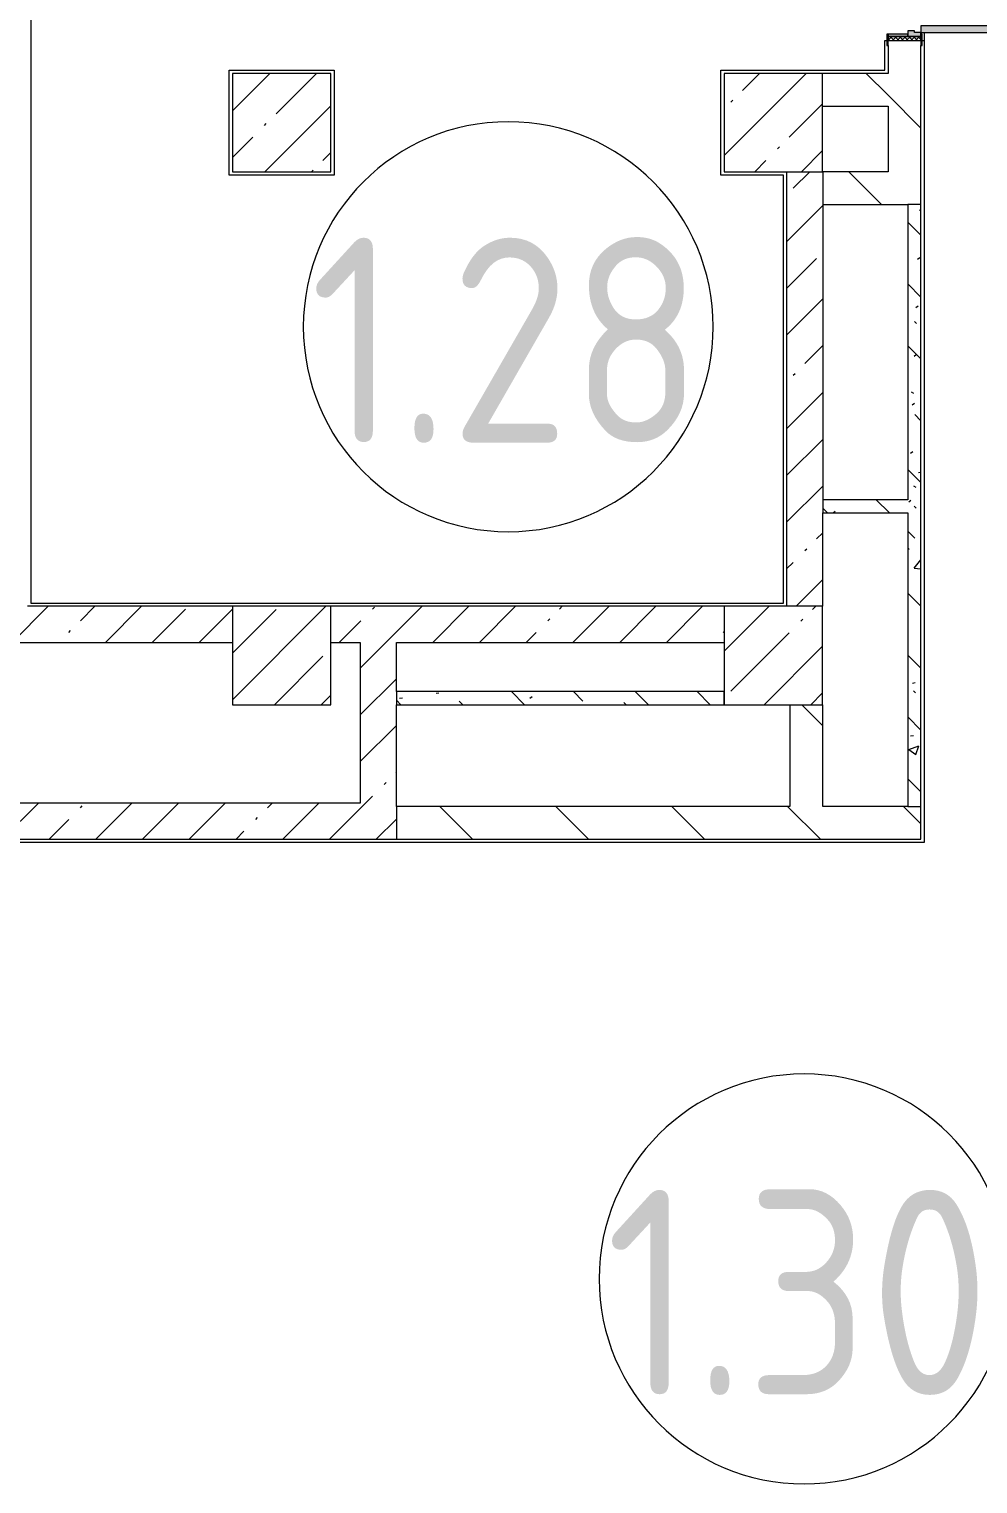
# Model space of a CAD drawing. Header units: millimetres. Extents: x 54725 to 263872, y -8553 to 29614.
# Drawn here: x 165632 to 171419, y 9848 to 18720 of the extents above; entities that cross this region are included whole.
import ezdxf

# ---------------------------------------------------------------- set-up
doc = ezdxf.new("R2010")
doc.units = ezdxf.units.MM
for name, color, linetype, lineweight in [('A-AREA-IDEN', 7, 'Continuous', 9), ('A-WALL', 7, 'Continuous', 9), ('I-WALL-3', 7, 'Continuous', 5), ('S-COLS', 7, 'Continuous', 5)]:
    doc.layers.add(name, color=color, linetype=linetype, lineweight=lineweight)
for name, color, linetype, lineweight, true_color in [('A-DOOR-3', 7, 'Continuous', 5, 0xaaaaaa), ('A-DOOR-4', 7, 'Continuous', 5, 0xe2e2e2), ('A-DOOR-FRAM-2', 7, 'Continuous', 5, 0xe2e2e2), ('A-DOOR-FRAM-3', 7, 'Continuous', 5, 0xaaaaaa), ('A-FLOR-1', 7, 'Continuous', 5, 0xaaaaaa), ('I-WALL-5', 7, 'Continuous', 5, 0x787878)]:
    doc.layers.add(name, color=color, linetype=linetype, lineweight=lineweight, true_color=true_color)
doc.styles.add('GOST Common_3', font='GOST_Common.ttf', dxfattribs={"width": 0.9, "height": 1250})
pattern_1 = [(45, (136861.56, 0), (-285.123, 285.123), []), (45, (137146.7, 0), (-285.123, 285.123), [504.031, -100.806, 16.764, -84.042])]
pattern_2 = [(135, (136861.56, 0), (-377.171, -377.171), [533.4, -88.9, 17.78, -88.9]), (135, (136861.56, 376.94), (-377.171, -377.171), []), (50, (136861.56, 0), (637.6445, -55.7866), [66.675, -733.425]), (355, (136861.56, 0), (-123.349, 668.699), [53.34, -586.74]), (100.451, (136914.7, -4.65), (514.299, 612.908), [56.665, -623.315]), (46.184, (136861.6, 177.8), (948.776, -147.15), [100.012, -1100.137]), (96.636, (136940.6, 165.5), (830.91, 865.997), [84.998, -934.973]), (351.184, (136861.6, 177.8), (830.918, 865.988), [80.01, -880.11]), (21, (136950.46, 133.35), (530.6506, -357.928), [66.675, -733.425]), (326, (136950.46, 133.35), (216.308, 644.658), [53.34, -586.74]), (71.451, (136994.7, 103.5), (746.96, 286.724), [56.665, -623.315]), (37.5, (136861.56, 0), (10.8105, 295.9426), [16.764, -562.864, 16.764, -578.866, -588.962]), (37.5, (136861.56, 0), (10.8105, 295.9426), [-1175.258, 16.764, -572.198]), (7.5, (136861.56, 0), (233.8692, 350.6318), [16.764, -322.834, 16.764, -549.529, -224.472]), (7.5, (136861.56, 0), (233.8692, 350.6318), [-905.891, 16.764, -207.708]), (327.5, (136663.31, 0), (474.5678, -20.0513), [16.764, -205.486, 16.764, -676.656, -920.115]), (327.5, (136663.31, 0), (474.5678, -20.0513), [-915.67, 16.764, -903.351]), (317.5, (136574.4, 0), (518.452, 88.9934), [16.764, -272.161, 16.764, -443.738, -653.415]), (317.5, (136574.4, 0), (518.452, 88.9934), [-749.427, 16.764, -636.651])]
pattern_3 = [(135, (136861.56, 0), (-353.5534, -353.5534), [])]

# ---------------------------------------------------------------- blocks, each defined once
blk = doc.blocks.new('BSC_Колонна _Прямоугольная - 600х600-V161-Общий план 1 этажа с размещением фрагментов 1_10-1_12')
at = {"layer": 'S-COLS'}
h = blk.add_hatch(dxfattribs=at)
h.set_pattern_fill('FP_109', color=256, style=0, pattern_type=2)
h.set_pattern_definition([(45, (-33310, -18150), (-285.123, 285.123), []), (45, (-33024.88, -18150), (-285.123, 285.123), [504.031, -100.806, 16.764, -84.042])])
h.paths.add_polyline_path([(60.5, -300), (300, -300), (300, 300), (-300, 300), (-300, -300)])
for p, q in [((300, 300), (-300, 300)), ((-300, 300), (-300, -300)), ((300, -300), (300, 300)), ((-300, -300), (300, -300))]:
    blk.add_line(p, q, dxfattribs=at)
blk = doc.blocks.new('BSC_Колонна _Прямоугольная - 600х600-V172-Общий план 1 этажа с размещением фрагментов 1_10-1_12')
at = {"layer": 'S-COLS'}
h = blk.add_hatch(dxfattribs=at)
h.set_pattern_fill('FP_117', color=256, style=0, pattern_type=2)
h.set_pattern_definition([(45, (-33310, -14900), (-285.123, 285.123), []), (45, (-33024.88, -14900), (-285.123, 285.123), [504.031, -100.806, 16.764, -84.042])])
h.paths.add_polyline_path([(-100, -300), (300, -300), (300, 300), (-300, 300), (-300, -300)])
for p, q in [((300, 300), (-300, 300)), ((-300, 300), (-300, -300)), ((300, -300), (300, 300)), ((-300, -300), (300, -300))]:
    blk.add_line(p, q, dxfattribs=at)
blk = doc.blocks.new('BSC_Колонна _Прямоугольная - 600х600-V182-Общий план 1 этажа с размещением фрагментов 1_10-1_12')
at = {"layer": 'S-COLS'}
h = blk.add_hatch(dxfattribs=at)
h.set_pattern_fill('FP_130', color=256, style=0, pattern_type=2)
h.set_pattern_definition([(45, (-30310, -14900), (-285.123, 285.123), []), (45, (-30024.88, -14900), (-285.123, 285.123), [504.031, -100.806, 16.764, -84.042])])
h.paths.add_polyline_path([(213.9, -300), (300, -300), (300, 300), (-300, 300), (-300, -300), (78.4, -300)])
for p, q in [((300, 300), (-300, 300)), ((-300, 300), (-300, -300)), ((300, -300), (300, 300)), ((-300, -300), (300, -300))]:
    blk.add_line(p, q, dxfattribs=at)
blk = doc.blocks.new('110_Дверь_СКБ_1Ст_Внутренняя1 - Д-4к_п__1100x2100h_Артистические EI30-23988509-Общий план 1 этажа с размещением фрагментов 1_10-1_12')
at = {"layer": 'A-DOOR-3'}
h = blk.add_hatch(dxfattribs=at)
h.set_pattern_fill('FP_20', color=256, style=0, pattern_type=2)
h.set_pattern_definition([(135, (1751.41, 164.685), (-14.14214, -14.14214), []), (225, (1751.41, 164.685), (14.14214, -14.14214), [])])
h.paths.add_polyline_path([(562.5, 100), (537.5, 100), (537.5, -100), (562.5, -100), (562.5, -72.6)])
at = {"layer": 'A-DOOR-4'}
h = blk.add_hatch(color=256, dxfattribs=at)
h.paths.add_polyline_path([(537.5, 20), (537.5, 100), (512.5, 100), (512.5, 60), (502.5, 60), (502.5, 20), (522.5, 20)])
h.paths.add_polyline_path([(-477.5, 60), (-487.5, 60), (-487.5, 100), (-512.5, 100), (-512.5, 20), (-477.5, 20), (-477.5, 44)])
at = {"layer": 'A-DOOR-FRAM-2'}
for points in [[(512.5, 109.1), (512.5, 1100), (472.5, 1100), (472.5, 100), (512.5, 100)], [(-497.5, 100), (-497.5, 108), (-567.5, 108), (-567.5, 100), (-512.5, 100)], [(592.5, 108), (522.5, 108), (522.5, 100), (592.5, 100)], [(-497.5, -72.6), (-497.5, 20), (-512.5, 20), (-512.5, -100), (-497.5, -100)], [(537.5, -100), (537.5, 20), (522.5, 20), (522.5, -100)], [(-497.5, -108), (-497.5, -100), (-567.5, -100), (-567.5, -108), (-512.5, -108)], [(592.5, -100), (522.5, -100), (522.5, -108), (592.5, -108)]]:
    blk.add_hatch(color=256, dxfattribs=at).paths.add_polyline_path(points)
at = {"layer": 'A-DOOR-FRAM-3'}
h = blk.add_hatch(dxfattribs=at)
h.set_pattern_fill('FP_21', color=256, style=0, pattern_type=2)
h.set_pattern_definition([(45, (-371.384, 164.685), (-14.1421, 14.1421), []), (135, (-371.384, 164.685), (-14.1421, -14.1421), [])])
h.paths.add_polyline_path([(-512.5, -100), (-512.5, 100), (-537.5, 100), (-537.5, -100)])
at = {"layer": 'A-DOOR-3'}
for p, q in [((512.5, 1100), (472.5, 1100)), ((472.5, 1100), (472.5, 100)), ((512.5, 100), (512.5, 1100)), ((472.5, 100), (512.5, 100))]:
    blk.add_line(p, q, dxfattribs=at)
blk.add_arc((512.5, 100), 1000, 90, 180, dxfattribs=at)
at = {"layer": 'A-DOOR-FRAM-3'}
for p, q in [((-497.5, 108), (-567.5, 108)), ((-567.5, 108), (-567.5, 100)), ((-567.5, 100), (-497.5, 100)), ((-512.5, 100), (-537.5, 100)), ((-537.5, 100), (-537.5, -100)), ((-487.5, 100), (-512.5, 100)), ((-512.5, 100), (-512.5, 20)), ((-512.5, -100), (-512.5, 100)), ((-497.5, 100), (-512.5, 100)), ((-512.5, 100), (-512.5, 99)), ((-512.5, 99), (-497.5, 99)), ((-497.5, 100), (-497.5, 108)), ((-497.5, 99), (-497.5, 100)), ((-487.5, 60), (-487.5, 100)), ((512.5, 100), (512.5, 60)), ((537.5, 100), (512.5, 100)), ((592.5, 108), (522.5, 108)), ((522.5, 108), (522.5, 100)), ((537.5, 100), (522.5, 100)), ((522.5, 100), (522.5, 99)), ((522.5, 100), (592.5, 100)), ((522.5, 99), (537.5, 99)), ((537.5, 20), (537.5, 100)), ((562.5, 100), (537.5, 100)), ((537.5, 100), (537.5, -100)), ((537.5, 99), (537.5, 100)), ((562.5, -100), (562.5, 100)), ((592.5, 100), (592.5, 108)), ((-512.5, 20), (-477.5, 20)), ((-497.5, 20), (-512.5, 20)), ((-512.5, 20), (-512.5, -100)), ((-497.5, -100), (-497.5, 20)), ((-477.5, 60), (-487.5, 60)), ((-477.5, 20), (-477.5, 60)), ((512.5, 60), (502.5, 60)), ((502.5, 60), (502.5, 20)), ((502.5, 20), (537.5, 20)), ((537.5, 20), (522.5, 20)), ((522.5, 20), (522.5, -100)), ((537.5, -100), (537.5, 20)), ((-497.5, -100), (-567.5, -100)), ((-567.5, -100), (-567.5, -108)), ((-567.5, -108), (-497.5, -108)), ((-537.5, -100), (-512.5, -100)), ((-512.5, -100), (-497.5, -100)), ((-497.5, -108), (-497.5, -100)), ((522.5, -100), (537.5, -100)), ((592.5, -100), (522.5, -100)), ((522.5, -100), (522.5, -108)), ((522.5, -108), (592.5, -108)), ((537.5, -100), (562.5, -100)), ((592.5, -108), (592.5, -100))]:
    blk.add_line(p, q, dxfattribs=at)
blk = doc.blocks.new('BSC_Колонна _Прямоугольная - 600х600-23728797-Общий план 1 этажа с размещением фрагментов 1_10-1_12')
at = {"layer": 'S-COLS'}
h = blk.add_hatch(dxfattribs=at)
h.set_pattern_fill('FP_158', color=256, style=0, pattern_type=2)
h.set_pattern_definition([(45, (-30310, -18150), (-285.123, 285.123), []), (45, (-30024.88, -18150), (-285.123, 285.123), [504.031, -100.806, 16.764, -84.042])])
h.paths.add_polyline_path([(300, -300), (300, 300), (-300, 296.7), (-300, -300), (213.9, -300)])
for p, q in [((300, 300), (-300, 300)), ((-300, 300), (-300, -300)), ((300, -300), (300, 300)), ((-300, -300), (300, -300))]:
    blk.add_line(p, q, dxfattribs=at)
blk = doc.blocks.new('BSC_Колонна _Прямоугольная - 600х600-V325-Общий план 1 этажа с размещением фрагментов 1_10-1_12')
at = {"layer": 'S-COLS'}
for p, q in [((300, 300), (-300, 300)), ((-300, 300), (-300, -300)), ((300, -300), (300, 300)), ((-300, -300), (300, -300))]:
    blk.add_line(p, q, dxfattribs=at)
blk = doc.blocks.new('Марка_Помещения - Номер-25198446-Общий план 1 этажа с размещением фрагментов 1_10-1_12')
at = {"layer": 'A-AREA-IDEN'}
for start, end in [(360, 180), (180, 360)]:
    blk.add_arc((0, 0), 2.5, start, end, dxfattribs=at)

msp = doc.modelspace()

# ---------------------------------------------------------------- hatches: boundary and pattern name
at = {"layer": 'I-WALL-3'}
h = msp.add_hatch(dxfattribs=at)
h.set_pattern_fill('FP_83', color=256, style=0, pattern_type=2)
h.set_pattern_definition(pattern_3)
h.paths.add_polyline_path([(170991.6, 17850), (171071.6, 17850), (171071.6, 18650), (170871.6, 18650), (170871.6, 17850)])
h.paths.add_polyline_path([(171071.6, 19750), (171071.6, 23400), (170871.6, 23400), (170871.6, 19750)])
h = msp.add_hatch(dxfattribs=at)
h.set_pattern_fill('FP_83', color=256, style=0, pattern_type=2)
h.set_pattern_definition(pattern_3)
h.paths.add_polyline_path([(170851.6, 18250), (170871.6, 18250), (170871.6, 18450), (170471.6, 18450), (170471.6, 18250)])
h = msp.add_hatch(dxfattribs=at)
h.set_pattern_fill('FP_61', color=256, style=0, pattern_type=2)
h.set_pattern_definition(pattern_1)
h.paths.add_polyline_path([(170471.6, 15200), (170472, 15200), (170471.6, 17850), (170252, 17850), (170252, 15200)])
h = msp.add_hatch(dxfattribs=at)
h.set_pattern_fill('FP_83', color=256, style=0, pattern_type=2)
h.set_pattern_definition(pattern_3)
h.paths.add_polyline_path([(170991.6, 17650), (171071.6, 17650), (171071.6, 17850), (170472, 17850), (170472, 17650), (170914.6, 17650)])
h = msp.add_hatch(dxfattribs=at)
h.set_pattern_fill('FP_61', color=256, style=0, pattern_type=2)
h.set_pattern_definition(pattern_1)
h.paths.add_polyline_path([(169483.1, 14980), (169871.6, 14980), (169871.6, 15200), (167471.6, 15200), (167471.6, 14980), (167871.6, 14980)])
h.paths.add_polyline_path([(161001.6, 14980), (162671.6, 14980), (162671.6, 15200), (159371.6, 15200), (159371.6, 14980), (160874.7, 14980)])
h.paths.add_polyline_path([(166851.6, 14980), (166871.6, 14980), (166871.6, 15200), (163271.6, 15200), (163271.6, 14980), (165641.6, 14980)])
h = msp.add_hatch(dxfattribs=at)
h.set_pattern_fill('FP_61', color=256, style=0, pattern_type=2)
h.set_pattern_definition(pattern_1)
h.paths.add_polyline_path([(167871.6, 13780), (167871.6, 14980), (167651.6, 14980), (167651.6, 13780)])
h = msp.add_hatch(dxfattribs=at)
h.set_pattern_fill('FP_83', color=256, style=0, pattern_type=2)
h.set_pattern_definition(pattern_3)
h.paths.add_polyline_path([(170472, 13980), (170471.6, 14600), (170272, 14600), (170272, 13980)])
h = msp.add_hatch(dxfattribs=at)
h.set_pattern_fill('FP_61', color=256, style=0, pattern_type=2)
h.set_pattern_definition(pattern_1)
h.paths.add_polyline_path([(164901.6, 13780), (167651.6, 13780), (167651.6, 14000), (159451.6, 14000), (159451.6, 13780), (164701.6, 13780)])
h = msp.add_hatch(dxfattribs=at)
h.set_pattern_fill('FP_83', color=256, style=0, pattern_type=2)
h.set_pattern_definition(pattern_3)
h.paths.add_polyline_path([(171059.9, 13780), (171071.6, 13780), (171071.6, 13980), (167871.6, 13980), (167871.6, 13780), (170527.8, 13780)])
at = {"layer": 'I-WALL-5'}
h = msp.add_hatch(dxfattribs=at)
h.set_pattern_fill('FP_115', color=256, style=0, pattern_type=2)
h.set_pattern_definition(pattern_2)
h.paths.add_polyline_path([(170991.6, 13980), (171071.6, 13980), (171071.6, 17650), (170991.6, 17650), (170991.6, 14292)])
h = msp.add_hatch(dxfattribs=at)
h.set_pattern_fill('FP_115', color=256, style=0, pattern_type=2)
h.set_pattern_definition(pattern_2)
h.paths.add_polyline_path([(170472, 15770), (170991.6, 15770), (170991.6, 15850), (170472, 15850)])
h = msp.add_hatch(dxfattribs=at)
h.set_pattern_fill('FP_115', color=256, style=0, pattern_type=2)
h.set_pattern_definition(pattern_2)
h.paths.add_polyline_path([(167871.6, 14600), (169871.3, 14600), (169871.3, 14680), (167871.6, 14680)])

# ---------------------------------------------------------------- linework, layer by layer
at = {"layer": 'A-FLOR-1'}
for p, q in [((165641.6, 19880), (165641.6, 15220)), ((170851.6, 18470), (170851.6, 18650)), ((170851.6, 18650), (170863.6, 18650)), ((171079.6, 18650), (171091.6, 18650)), ((171091.6, 18700), (171091.6, 13760)), ((166851.6, 17830), (166851.6, 18470)), ((166851.6, 18470), (167491.6, 18470)), ((167491.6, 18470), (167491.6, 17830)), ((169851.6, 17830), (169851.6, 18470)), ((169851.6, 18470), (170851.6, 18470)), ((167491.6, 17830), (166851.6, 17830)), ((170232, 17830), (169851.6, 17830)), ((170232, 15220), (170232, 17830)), ((165641.6, 15220), (170232, 15220)), ((171091.6, 13760), (164921.6, 13760))]:
    msp.add_line(p, q, dxfattribs=at)
at = {"layer": 'A-WALL'}
for p, q in [((171071.6, 17650), (170991.6, 17650)), ((170472, 15850), (170472, 15770)), ((167871.6, 14680), (167871.6, 14600)), ((167871.6, 13980), (167871.6, 13780)), ((170991.6, 13980), (171071.6, 13980))]:
    msp.add_line(p, q, dxfattribs=at)
at = {"layer": 'I-WALL-3'}
for p, q in [((170871.6, 18620), (170871.6, 18450)), ((171071.6, 13780), (171071.6, 18620)), ((170871.6, 18450), (170471.6, 18450)), ((170471.6, 18250), (170871.6, 18250)), ((170871.6, 18250), (170871.6, 17850)), ((170252, 17850), (170252, 15200)), ((170871.6, 17850), (170472, 17850)), ((170472, 17850), (170472, 15850)), ((170472, 17650), (170991.6, 17650)), ((170991.6, 17650), (170991.6, 15850)), ((170991.6, 15850), (170472, 15850)), ((170472, 15200), (170472, 15770)), ((170472, 15770), (170991.6, 15770)), ((170991.6, 15770), (170991.6, 13980)), ((166871.6, 15200), (165621.6, 15200)), ((169871.6, 15200), (167471.6, 15200)), ((163271.6, 14980), (166871.6, 14980)), ((167471.6, 14980), (167651.6, 14980)), ((167651.6, 14980), (167651.6, 14000)), ((167871.6, 14980), (169871.6, 14980)), ((167871.6, 14680), (167871.6, 14980)), ((169871.3, 14680), (167871.6, 14680)), ((169871.3, 14600), (169871.3, 14680)), ((167871.6, 14600), (169871.3, 14600)), ((167871.6, 13980), (167871.6, 14600)), ((170272, 14600), (170272, 13980)), ((170472, 13980), (170472, 14600)), ((167651.6, 14000), (159651.6, 14000)), ((170272, 13980), (167871.6, 13980)), ((170991.6, 13980), (170472, 13980)), ((164901.6, 13780), (171071.6, 13780))]:
    msp.add_line(p, q, dxfattribs=at)

# ---------------------------------------------------------------- block references
at = {"layer": 'A-AREA-IDEN', "xscale": 499.9999999999995, "yscale": 499.9999999999995, "zscale": 499.9999999999995}
for p in [(168554.2, 16904.9), (170358.4, 11098.3)]:
    msp.add_blockref('Марка_Помещения - Номер-25198446-Общий план 1 этажа с размещением фрагментов 1_10-1_12', p, dxfattribs=at)
at = {"layer": 'A-DOOR-3', "rotation": 269.9999999999999}
msp.add_blockref('110_Дверь_СКБ_1Ст_Внутренняя1 - Д-4к_п__1100x2100h_Артистические EI30-23988509-Общий план 1 этажа с размещением фрагментов 1_10-1_12', (170971.6, 19212.5), dxfattribs=at)
at = {"layer": 'S-COLS'}
for name, p in [('BSC_Колонна _Прямоугольная - 600х600-23728797-Общий план 1 этажа с размещением фрагментов 1_10-1_12', (167171.6, 18150)), ('BSC_Колонна _Прямоугольная - 600х600-V325-Общий план 1 этажа с размещением фрагментов 1_10-1_12', (167171.6, 18150)), ('BSC_Колонна _Прямоугольная - 600х600-V161-Общий план 1 этажа с размещением фрагментов 1_10-1_12', (170171.6, 18150)), ('BSC_Колонна _Прямоугольная - 600х600-V182-Общий план 1 этажа с размещением фрагментов 1_10-1_12', (167171.6, 14900)), ('BSC_Колонна _Прямоугольная - 600х600-V172-Общий план 1 этажа с размещением фрагментов 1_10-1_12', (170171.6, 14900))]:
    msp.add_blockref(name, p, dxfattribs=at)

# ---------------------------------------------------------------- texts
at = {"layer": 'A-AREA-IDEN', "char_height": 1250, "width": 3030.379, "attachment_point": 1, "style": 'GOST Common_3'}
for s, insert in [('1.28', (167344.8, 17447.7)), ('1.30', (169149, 11641.1))]:
    msp.add_mtext(s, dxfattribs=dict(at, insert=insert))

doc.saveas('drawing.dxf')
